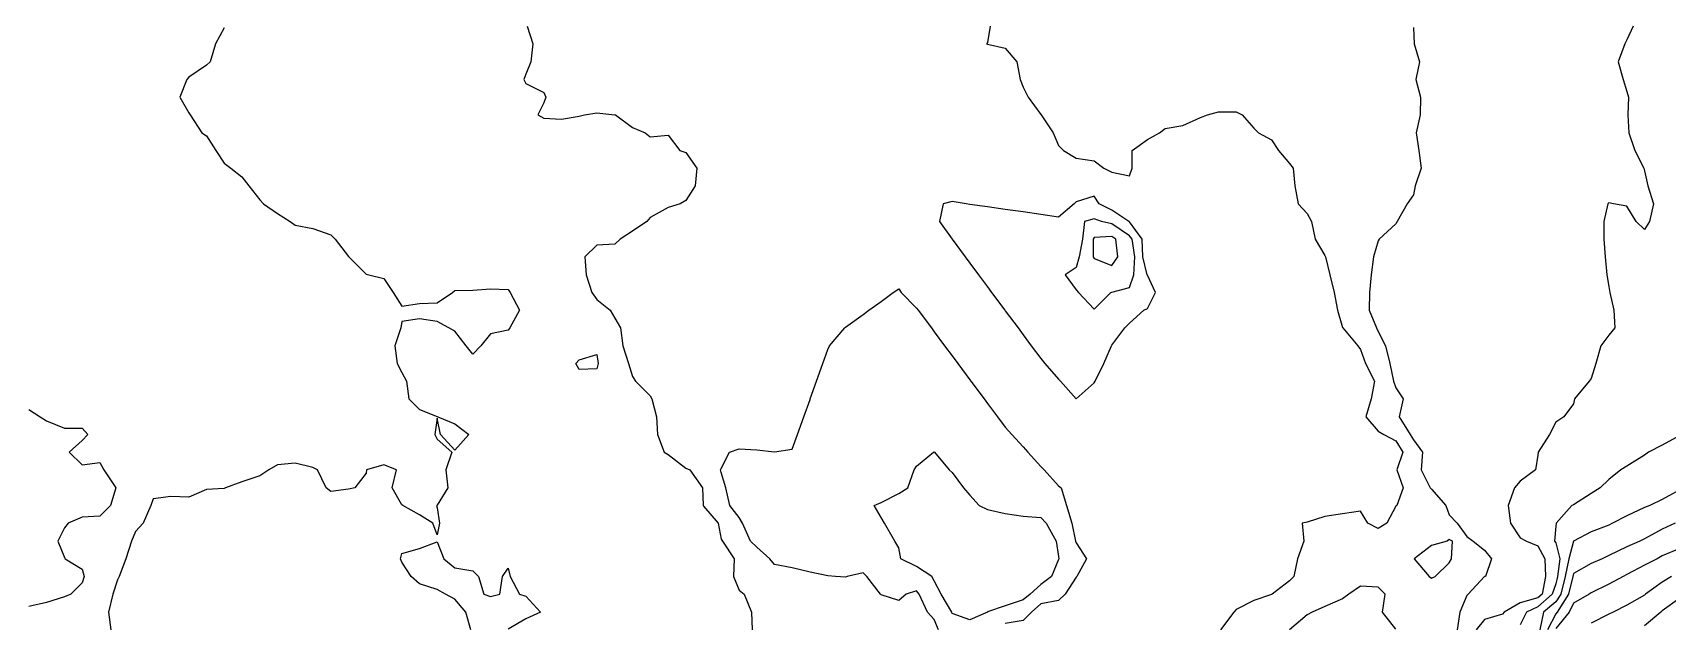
# Model space of a CAD drawing. Header units: metres. Extents: x 2681030 to 2681330, y 1246000 to 1246290.
# Drawn here: x 2681260.36 to 2681306.39, y 1246059.99 to 1246076.57 of the extents above; entities that cross this region are included whole.
import ezdxf

# ---------------------------------------------------------------- set-up
doc = ezdxf.new("R2010")
doc.units = ezdxf.units.M
doc.layers.add('BASIS_HOEHENLINIEN', color=8, linetype='Continuous')

msp = doc.modelspace()

# ---------------------------------------------------------------- linework, layer by layer
at = {"layer": 'BASIS_HOEHENLINIEN'}
for points in [[(2681265.75, 1246076.699, 439.5), (2681265.501, 1246076.25, 439.5), (2681265.352, 1246075.75, 439.5), (2681265.25, 1246075.655, 439.5), (2681264.75, 1246075.316, 439.5), (2681264.7, 1246075.25, 439.5), (2681264.502, 1246074.75, 439.5), (2681264.75, 1246074.314, 439.5), (2681264.791, 1246074.25, 439.5), (2681265.119, 1246073.75, 439.5), (2681265.25, 1246073.666, 439.5), (2681265.511, 1246073.25, 439.5), (2681265.75, 1246072.896, 439.5), (2681265.937, 1246072.75, 439.5), (2681266.25, 1246072.508, 439.5), (2681266.447, 1246072.25, 439.5), (2681266.75, 1246071.859, 439.5), (2681266.86, 1246071.75, 439.5), (2681267.25, 1246071.475, 439.5), (2681267.613, 1246071.25, 439.5), (2681267.75, 1246071.142, 439.5), (2681268.25, 1246071.053, 439.5), (2681268.75, 1246070.877, 439.5), (2681268.876, 1246070.75, 439.5), (2681269.25, 1246070.264, 439.5), (2681269.26, 1246070.25, 439.5), (2681269.75, 1246069.762, 439.5), (2681269.82, 1246069.75, 439.5), (2681270.25, 1246069.647, 439.5), (2681270.511, 1246069.25, 439.5), (2681270.75, 1246068.86, 439.5), (2681271.25, 1246068.938, 439.5), (2681271.75, 1246068.96, 439.5), (2681272.184, 1246069.25, 439.5), (2681272.25, 1246069.301, 439.5), (2681272.75, 1246069.313, 439.5), (2681273.25, 1246069.356, 439.5), (2681273.75, 1246069.334, 439.5), (2681273.803, 1246069.25, 439.5), (2681274.068, 1246068.75, 439.5), (2681273.795, 1246068.25, 439.5), (2681273.75, 1246068.186, 439.5), (2681273.25, 1246068.088, 439.5), (2681272.979, 1246067.75, 439.5), (2681272.75, 1246067.51, 439.5), (2681272.564, 1246067.75, 439.5), (2681272.25, 1246068.157, 439.5), (2681272.074, 1246068.25, 439.5), (2681271.75, 1246068.437, 439.5), (2681271.25, 1246068.509, 439.5), (2681270.75, 1246068.436, 439.5), (2681270.723, 1246068.25, 439.5), (2681270.556, 1246067.75, 439.5), (2681270.624, 1246067.25, 439.5), (2681270.75, 1246066.999, 439.5), (2681270.885, 1246066.75, 439.5), (2681270.948, 1246066.25, 439.5), (2681271.25, 1246065.95, 439.5), (2681271.75, 1246065.756, 439.5), (2681271.765, 1246065.75, 439.5), (2681272.25, 1246065.549, 439.5), (2681272.638, 1246065.25, 439.5), (2681272.25, 1246064.812, 439.5), (2681271.842, 1246065.25, 439.5), (2681271.75, 1246065.707, 439.5), (2681271.68, 1246065.25, 439.5), (2681271.75, 1246065.12, 439.5), (2681272.159, 1246064.75, 439.5), (2681271.991, 1246064.25, 439.5), (2681272.048, 1246063.75, 439.5), (2681271.75, 1246063.261, 439.5), (2681271.729, 1246063.25, 439.5), (2681271.75, 1246063.189, 439.5), (2681271.817, 1246062.75, 439.5), (2681271.75, 1246062.423, 439.5), (2681271.623, 1246062.75, 439.5), (2681271.25, 1246062.991, 439.5), (2681270.777, 1246063.25, 439.5), (2681270.75, 1246063.266, 439.5), (2681270.477, 1246063.75, 439.5), (2681270.603, 1246064.25, 439.5), (2681270.25, 1246064.396, 439.5), (2681269.762, 1246064.25, 439.5), (2681269.75, 1246064.165, 439.5), (2681269.428, 1246063.75, 439.5), (2681269.25, 1246063.708, 439.5), (2681268.75, 1246063.645, 439.5), (2681268.623, 1246063.75, 439.5), (2681268.378, 1246064.25, 439.5), (2681268.25, 1246064.316, 439.5), (2681267.75, 1246064.44, 439.5), (2681267.25, 1246064.397, 439.5), (2681267.01, 1246064.25, 439.5), (2681266.75, 1246064.09, 439.5), (2681266.25, 1246063.915, 439.5), (2681265.791, 1246063.75, 439.5), (2681265.75, 1246063.733, 439.5), (2681265.25, 1246063.699, 439.5), (2681264.75, 1246063.481, 439.5), (2681264.25, 1246063.5, 439.5), (2681263.75, 1246063.436, 439.5), (2681263.686, 1246063.25, 439.5), (2681263.466, 1246062.75, 439.5), (2681263.25, 1246062.515, 439.5), (2681263.138, 1246062.25, 439.5), (2681262.983, 1246061.75, 439.5), (2681262.793, 1246061.25, 439.5), (2681262.75, 1246061.157, 439.5), (2681262.612, 1246060.75, 439.5), (2681262.493, 1246060.25, 439.5), (2681262.557, 1246059.75, 439.5)], [(2681274.284, 1246076.75, 439), (2681274.443, 1246076.25, 439), (2681274.389, 1246075.75, 439), (2681274.25, 1246075.402, 439), (2681274.193, 1246075.25, 439), (2681274.25, 1246075.137, 439), (2681274.75, 1246074.883, 439), (2681274.805, 1246074.75, 439), (2681274.75, 1246074.592, 439), (2681274.587, 1246074.25, 439), (2681274.75, 1246074.163, 439), (2681275.25, 1246074.128, 439), (2681275.75, 1246074.218, 439), (2681275.895, 1246074.25, 439), (2681276.25, 1246074.305, 439), (2681276.75, 1246074.256, 439), (2681276.772, 1246074.25, 439), (2681277.25, 1246073.893, 439), (2681277.607, 1246073.75, 439), (2681277.75, 1246073.637, 439), (2681278.25, 1246073.685, 439), (2681278.584, 1246073.25, 439), (2681278.75, 1246073.19, 439), (2681279.063, 1246072.75, 439), (2681279.012, 1246072.25, 439), (2681278.75, 1246071.837, 439), (2681278.591, 1246071.75, 439), (2681278.25, 1246071.643, 439), (2681277.75, 1246071.36, 439), (2681277.651, 1246071.25, 439), (2681277.25, 1246070.972, 439), (2681276.902, 1246070.75, 439), (2681276.75, 1246070.614, 439), (2681276.25, 1246070.585, 439), (2681275.904, 1246070.25, 439), (2681275.947, 1246069.75, 439), (2681276.107, 1246069.25, 439), (2681276.25, 1246069.053, 439), (2681276.624, 1246068.75, 439), (2681276.75, 1246068.524, 439), (2681276.91, 1246068.25, 439), (2681276.977, 1246067.75, 439), (2681277.141, 1246067.25, 439), (2681277.25, 1246066.883, 439), (2681277.338, 1246066.75, 439), (2681277.75, 1246066.341, 439), (2681277.796, 1246066.25, 439), (2681277.925, 1246065.75, 439), (2681277.951, 1246065.25, 439), (2681278.142, 1246064.75, 439), (2681278.25, 1246064.685, 439), (2681278.75, 1246064.298, 439), (2681278.868, 1246064.25, 439), (2681279.218, 1246063.75, 439), (2681279.242, 1246063.25, 439), (2681279.25, 1246063.233, 439), (2681279.666, 1246062.75, 439), (2681279.75, 1246062.306, 439), (2681279.783, 1246062.25, 439), (2681280.117, 1246061.75, 439), (2681280.094, 1246061.25, 439), (2681280.25, 1246060.867, 439), (2681280.398, 1246060.75, 439), (2681280.606, 1246060.25, 439), (2681280.618, 1246059.75, 439)], [(2681287.321, 1246076.75, 438.5), (2681287.25, 1246076.287, 438.5), (2681287.221, 1246076.25, 438.5), (2681287.25, 1246076.241, 438.5), (2681287.75, 1246076.13, 438.5), (2681288.079, 1246075.75, 438.5), (2681288.169, 1246075.25, 438.5), (2681288.25, 1246075.032, 438.5), (2681288.396, 1246074.75, 438.5), (2681288.75, 1246074.258, 438.5), (2681288.758, 1246074.25, 438.5), (2681289.095, 1246073.75, 438.5), (2681289.25, 1246073.39, 438.5), (2681289.385, 1246073.25, 438.5), (2681289.75, 1246073.031, 438.5), (2681290.25, 1246072.958, 438.5), (2681290.527, 1246072.75, 438.5), (2681290.75, 1246072.637, 438.5), (2681291.25, 1246072.532, 438.5), (2681291.327, 1246072.75, 438.5), (2681291.325, 1246073.25, 438.5), (2681291.75, 1246073.56, 438.5), (2681292.095, 1246073.75, 438.5), (2681292.25, 1246073.866, 438.5), (2681292.75, 1246073.951, 438.5), (2681293.25, 1246074.175, 438.5), (2681293.447, 1246074.25, 438.5), (2681293.75, 1246074.339, 438.5), (2681294.25, 1246074.338, 438.5), (2681294.416, 1246074.25, 438.5), (2681294.75, 1246073.877, 438.5), (2681294.883, 1246073.75, 438.5), (2681295.25, 1246073.553, 438.5), (2681295.444, 1246073.25, 438.5), (2681295.75, 1246072.878, 438.5), (2681295.853, 1246072.75, 438.5), (2681295.903, 1246072.25, 438.5), (2681295.996, 1246071.75, 438.5), (2681296.25, 1246071.472, 438.5), (2681296.371, 1246071.25, 438.5), (2681296.476, 1246070.75, 438.5), (2681296.75, 1246070.294, 438.5), (2681296.769, 1246070.25, 438.5), (2681296.887, 1246069.75, 438.5), (2681297.009, 1246069.25, 438.5), (2681297.103, 1246068.75, 438.5), (2681297.25, 1246068.263, 438.5), (2681297.253, 1246068.25, 438.5), (2681297.676, 1246067.75, 438.5), (2681297.75, 1246067.646, 438.5), (2681297.895, 1246067.25, 438.5), (2681298.149, 1246066.75, 438.5), (2681298.053, 1246066.25, 438.5), (2681297.905, 1246065.75, 438.5), (2681298.25, 1246065.348, 438.5), (2681298.408, 1246065.25, 438.5), (2681298.75, 1246065.071, 438.5), (2681298.95, 1246064.75, 438.5), (2681298.779, 1246064.25, 438.5), (2681298.957, 1246063.75, 438.5), (2681298.772, 1246063.25, 438.5), (2681298.75, 1246063.232, 438.5), (2681298.497, 1246062.75, 438.5), (2681298.25, 1246062.606, 438.5), (2681297.956, 1246062.75, 438.5), (2681297.75, 1246063.092, 438.5), (2681297.25, 1246063.02, 438.5), (2681296.75, 1246062.936, 438.5), (2681296.25, 1246062.779, 438.5), (2681296.109, 1246062.75, 438.5), (2681296.154, 1246062.25, 438.5), (2681295.975, 1246061.75, 438.5), (2681295.877, 1246061.25, 438.5), (2681295.75, 1246061.125, 438.5), (2681295.265, 1246060.75, 438.5), (2681295.25, 1246060.74, 438.5), (2681294.75, 1246060.573, 438.5), (2681294.25, 1246060.324, 438.5), (2681294.188, 1246060.25, 438.5), (2681293.813, 1246059.75, 438.5)], [(2681299.25, 1246076.712, 438), (2681299.266, 1246076.25, 438), (2681299.413, 1246075.75, 438), (2681299.312, 1246075.25, 438), (2681299.441, 1246074.75, 438), (2681299.431, 1246074.25, 438), (2681299.322, 1246073.75, 438), (2681299.4, 1246073.25, 438), (2681299.46, 1246072.75, 438), (2681299.292, 1246072.25, 438), (2681299.25, 1246071.999, 438), (2681299.072, 1246071.75, 438), (2681298.788, 1246071.25, 438), (2681298.75, 1246071.185, 438), (2681298.279, 1246070.75, 438), (2681298.25, 1246070.709, 438), (2681298.119, 1246070.25, 438), (2681298.054, 1246069.75, 438), (2681298.009, 1246069.25, 438), (2681298, 1246068.75, 438), (2681298.208, 1246068.25, 438), (2681298.25, 1246068.153, 438), (2681298.456, 1246067.75, 438), (2681298.575, 1246067.25, 438), (2681298.682, 1246066.75, 438), (2681298.75, 1246066.568, 438), (2681298.955, 1246066.25, 438), (2681298.844, 1246065.75, 438), (2681299.148, 1246065.25, 438), (2681299.25, 1246065.099, 438), (2681299.497, 1246064.75, 438), (2681299.466, 1246064.25, 438), (2681299.714, 1246063.75, 438), (2681299.75, 1246063.711, 438), (2681300.158, 1246063.25, 438), (2681300.25, 1246062.991, 438), (2681300.475, 1246062.75, 438), (2681300.75, 1246062.374, 438), (2681300.928, 1246062.25, 438), (2681301.25, 1246061.993, 438), (2681301.44, 1246061.75, 438), (2681301.272, 1246061.25, 438), (2681301.25, 1246061.246, 438), (2681300.786, 1246060.75, 438), (2681300.75, 1246060.717, 438), (2681300.552, 1246060.25, 438), (2681300.476, 1246059.75, 438)], [(2681305.437, 1246076.75, 437.5), (2681305.25, 1246076.364, 437.5), (2681305.195, 1246076.25, 437.5), (2681305.013, 1246075.75, 437.5), (2681305.153, 1246075.25, 437.5), (2681305.25, 1246074.913, 437.5), (2681305.297, 1246074.75, 437.5), (2681305.286, 1246074.25, 437.5), (2681305.311, 1246073.75, 437.5), (2681305.479, 1246073.25, 437.5), (2681305.734, 1246072.75, 437.5), (2681305.75, 1246072.675, 437.5), (2681305.842, 1246072.25, 437.5), (2681306.003, 1246071.75, 437.5), (2681305.89, 1246071.25, 437.5), (2681305.75, 1246071.027, 437.5), (2681305.516, 1246071.25, 437.5), (2681305.25, 1246071.684, 437.5), (2681304.875, 1246071.75, 437.5), (2681304.75, 1246071.774, 437.5), (2681304.72, 1246071.75, 437.5), (2681304.611, 1246071.25, 437.5), (2681304.603, 1246070.75, 437.5), (2681304.648, 1246070.25, 437.5), (2681304.692, 1246069.75, 437.5), (2681304.75, 1246069.42, 437.5), (2681304.777, 1246069.25, 437.5), (2681304.884, 1246068.75, 437.5), (2681304.919, 1246068.25, 437.5), (2681304.75, 1246068.051, 437.5), (2681304.52, 1246067.75, 437.5), (2681304.378, 1246067.25, 437.5), (2681304.25, 1246066.827, 437.5), (2681304.189, 1246066.75, 437.5), (2681303.784, 1246066.25, 437.5), (2681303.75, 1246066.118, 437.5), (2681303.481, 1246065.75, 437.5), (2681303.25, 1246065.599, 437.5), (2681303.08, 1246065.25, 437.5), (2681302.758, 1246064.75, 437.5), (2681302.75, 1246064.667, 437.5), (2681302.682, 1246064.25, 437.5), (2681302.25, 1246063.934, 437.5), (2681302.086, 1246063.75, 437.5), (2681301.908, 1246063.25, 437.5), (2681301.98, 1246062.75, 437.5), (2681302.25, 1246062.339, 437.5), (2681302.433, 1246062.25, 437.5), (2681302.75, 1246062.117, 437.5), (2681302.944, 1246061.75, 437.5), (2681302.961, 1246061.25, 437.5), (2681302.868, 1246060.75, 437.5), (2681302.75, 1246060.647, 437.5), (2681302.25, 1246060.513, 437.5), (2681301.803, 1246060.25, 437.5), (2681301.75, 1246060.19, 437.5), (2681301.25, 1246060.039, 437.5), (2681301.013, 1246059.75, 437.5)], [(2681290.25, 1246066.706, 438.5), (2681290.278, 1246066.75, 438.5), (2681290.522, 1246067.25, 438.5), (2681290.742, 1246067.75, 438.5), (2681290.75, 1246067.767, 438.5), (2681291.119, 1246068.25, 438.5), (2681291.25, 1246068.384, 438.5), (2681291.655, 1246068.75, 438.5), (2681291.75, 1246068.803, 438.5), (2681291.981, 1246069.25, 438.5), (2681291.75, 1246069.736, 438.5), (2681291.745, 1246069.75, 438.5), (2681291.626, 1246070.25, 438.5), (2681291.608, 1246070.75, 438.5), (2681291.25, 1246071.236, 438.5), (2681291.229, 1246071.25, 438.5), (2681290.75, 1246071.567, 438.5), (2681290.39, 1246071.75, 438.5), (2681290.25, 1246071.967, 438.5), (2681289.75, 1246071.805, 438.5), (2681289.691, 1246071.75, 438.5), (2681289.25, 1246071.375, 438.5), (2681288.75, 1246071.447, 438.5), (2681288.25, 1246071.519, 438.5), (2681287.75, 1246071.591, 438.5), (2681287.25, 1246071.663, 438.5), (2681286.75, 1246071.728, 438.5), (2681286.646, 1246071.75, 438.5), (2681286.25, 1246071.808, 438.5), (2681285.995, 1246071.75, 438.5), (2681285.9, 1246071.25, 438.5), (2681286.25, 1246070.75, 438.5), (2681286.25, 1246070.75, 438.5), (2681286.621, 1246070.25, 438.5), (2681286.75, 1246070.077, 438.5), (2681286.993, 1246069.75, 438.5), (2681287.25, 1246069.405, 438.5), (2681287.365, 1246069.25, 438.5), (2681287.737, 1246068.75, 438.5), (2681287.75, 1246068.732, 438.5), (2681288.108, 1246068.25, 438.5), (2681288.25, 1246068.059, 438.5), (2681288.48, 1246067.75, 438.5), (2681288.75, 1246067.387, 438.5), (2681288.86, 1246067.25, 438.5), (2681289.25, 1246066.808, 438.5), (2681289.302, 1246066.75, 438.5), (2681289.75, 1246066.259, 438.5), (2681290.25, 1246066.706, 438.5)], [(2681290.25, 1246068.776, 438), (2681290.723, 1246069.25, 438), (2681290.75, 1246069.256, 438), (2681291.25, 1246069.391, 438), (2681291.365, 1246069.75, 438), (2681291.395, 1246070.25, 438), (2681291.323, 1246070.75, 438), (2681291.25, 1246070.849, 438), (2681290.75, 1246071.181, 438), (2681290.457, 1246071.25, 438), (2681290.25, 1246071.321, 438), (2681289.981, 1246071.25, 438), (2681289.923, 1246070.75, 438), (2681289.827, 1246070.25, 438), (2681289.75, 1246069.951, 438), (2681289.434, 1246069.75, 438), (2681289.75, 1246069.325, 438), (2681289.807, 1246069.25, 438), (2681290.25, 1246068.776, 438)], [(2681290.75, 1246070.005, 437.5), (2681290.923, 1246070.25, 437.5), (2681290.86, 1246070.75, 437.5), (2681290.75, 1246070.825, 437.5), (2681290.25, 1246070.798, 437.5), (2681290.222, 1246070.75, 437.5), (2681290.228, 1246070.25, 437.5), (2681290.25, 1246070.211, 437.5), (2681290.75, 1246070.005, 437.5)], [(2681285.87, 1246059.75, 439), (2681285.75, 1246060.04, 439), (2681285.562, 1246060.25, 439), (2681285.327, 1246060.75, 439), (2681285.25, 1246060.844, 439), (2681284.96, 1246060.75, 439), (2681284.75, 1246060.577, 439), (2681284.25, 1246060.733, 439), (2681284.233, 1246060.75, 439), (2681283.847, 1246061.25, 439), (2681283.75, 1246061.351, 439), (2681283.297, 1246061.25, 439), (2681283.25, 1246061.233, 439), (2681282.963, 1246061.25, 439), (2681282.75, 1246061.272, 439), (2681282.25, 1246061.374, 439), (2681281.75, 1246061.498, 439), (2681281.25, 1246061.588, 439), (2681281.115, 1246061.75, 439), (2681280.75, 1246062.075, 439), (2681280.569, 1246062.25, 439), (2681280.35, 1246062.75, 439), (2681280.25, 1246062.908, 439), (2681279.989, 1246063.25, 439), (2681279.876, 1246063.75, 439), (2681279.75, 1246064.184, 439), (2681279.728, 1246064.25, 439), (2681279.75, 1246064.294, 439), (2681279.984, 1246064.75, 439), (2681280.25, 1246064.843, 439), (2681280.75, 1246064.818, 439), (2681281.25, 1246064.758, 439), (2681281.75, 1246064.833, 439), (2681281.899, 1246065.25, 439), (2681282.077, 1246065.75, 439), (2681282.25, 1246066.236, 439), (2681282.255, 1246066.25, 439), (2681282.433, 1246066.75, 439), (2681282.611, 1246067.25, 439), (2681282.75, 1246067.64, 439), (2681282.8, 1246067.75, 439), (2681283.227, 1246068.25, 439), (2681283.25, 1246068.269, 439), (2681283.75, 1246068.634, 439), (2681283.909, 1246068.75, 439), (2681284.25, 1246068.999, 439), (2681284.593, 1246069.25, 439), (2681284.75, 1246069.355, 439), (2681284.819, 1246069.25, 439), (2681285.25, 1246068.812, 439), (2681285.296, 1246068.75, 439), (2681285.668, 1246068.25, 439), (2681285.75, 1246068.139, 439), (2681286.039, 1246067.75, 439), (2681286.25, 1246067.467, 439), (2681286.411, 1246067.25, 439), (2681286.75, 1246066.794, 439), (2681286.783, 1246066.75, 439), (2681287.155, 1246066.25, 439), (2681287.25, 1246066.122, 439), (2681287.526, 1246065.75, 439), (2681287.75, 1246065.459, 439), (2681287.93, 1246065.25, 439), (2681288.25, 1246064.899, 439), (2681288.385, 1246064.75, 439), (2681288.75, 1246064.35, 439), (2681288.841, 1246064.25, 439), (2681289.25, 1246063.801, 439), (2681289.321, 1246063.75, 439), (2681289.472, 1246063.25, 439), (2681289.621, 1246062.75, 439), (2681289.726, 1246062.25, 439), (2681289.75, 1246062.196, 439), (2681290.04, 1246061.75, 439), (2681289.764, 1246061.25, 439), (2681289.75, 1246061.235, 439), (2681289.44, 1246060.75, 439), (2681289.25, 1246060.572, 439), (2681288.75, 1246060.477, 439), (2681288.485, 1246060.25, 439), (2681288.25, 1246060.009, 439), (2681287.75, 1246059.93, 439)], [(2681276.279, 1246067.25, 439.5), (2681276.25, 1246067.098, 439.5), (2681275.75, 1246067.077, 439.5), (2681275.656, 1246067.25, 439.5), (2681275.75, 1246067.35, 439.5), (2681276.25, 1246067.505, 439.5), (2681276.279, 1246067.25, 439.5)], [(2681260.25, 1246065.958, 440), (2681260.568, 1246065.75, 440), (2681260.75, 1246065.638, 440), (2681261.25, 1246065.429, 440), (2681261.75, 1246065.431, 440), (2681261.913, 1246065.25, 440), (2681261.75, 1246065.077, 440), (2681261.383, 1246064.75, 440), (2681261.75, 1246064.392, 440), (2681262.25, 1246064.459, 440), (2681262.365, 1246064.25, 440), (2681262.694, 1246063.75, 440), (2681262.55, 1246063.25, 440), (2681262.25, 1246062.954, 440), (2681261.75, 1246062.924, 440), (2681261.354, 1246062.75, 440), (2681261.25, 1246062.624, 440), (2681261.062, 1246062.25, 440), (2681261.25, 1246061.781, 440), (2681261.268, 1246061.75, 440), (2681261.75, 1246061.459, 440), (2681261.809, 1246061.25, 440), (2681261.75, 1246061.074, 440), (2681261.431, 1246060.75, 440), (2681261.25, 1246060.677, 440), (2681260.75, 1246060.519, 440), (2681260.25, 1246060.405, 440)], [(2681306.75, 1246065.22, 437), (2681306.25, 1246064.949, 437), (2681305.864, 1246064.75, 437), (2681305.75, 1246064.671, 437), (2681305.25, 1246064.354, 437), (2681305.084, 1246064.25, 437), (2681304.75, 1246063.98, 437), (2681304.5, 1246063.75, 437), (2681304.25, 1246063.584, 437), (2681303.75, 1246063.27, 437), (2681303.707, 1246063.25, 437), (2681303.262, 1246062.75, 437), (2681303.25, 1246062.671, 437), (2681303.22, 1246062.25, 437), (2681303.25, 1246062.195, 437), (2681303.366, 1246061.75, 437), (2681303.3, 1246061.25, 437), (2681303.25, 1246061.046, 437), (2681303.154, 1246060.75, 437), (2681302.75, 1246060.397, 437), (2681302.425, 1246060.25, 437), (2681302.25, 1246059.888, 437)], [(2681287.245, 1246060.25, 439.5), (2681286.75, 1246060.034, 439.5), (2681286.25, 1246060.212, 439.5), (2681286.239, 1246060.25, 439.5), (2681285.941, 1246060.75, 439.5), (2681285.75, 1246061.124, 439.5), (2681285.682, 1246061.25, 439.5), (2681285.25, 1246061.536, 439.5), (2681284.812, 1246061.75, 439.5), (2681284.75, 1246062.06, 439.5), (2681284.639, 1246062.25, 439.5), (2681284.346, 1246062.75, 439.5), (2681284.25, 1246062.913, 439.5), (2681284.052, 1246063.25, 439.5), (2681284.25, 1246063.332, 439.5), (2681284.75, 1246063.585, 439.5), (2681285.008, 1246063.75, 439.5), (2681285.187, 1246064.25, 439.5), (2681285.25, 1246064.355, 439.5), (2681285.726, 1246064.75, 439.5), (2681285.75, 1246064.764, 439.5), (2681285.76, 1246064.75, 439.5), (2681286.164, 1246064.25, 439.5), (2681286.25, 1246064.184, 439.5), (2681286.576, 1246063.75, 439.5), (2681286.75, 1246063.538, 439.5), (2681287.013, 1246063.25, 439.5), (2681287.25, 1246063.141, 439.5), (2681287.75, 1246063.024, 439.5), (2681288.25, 1246062.95, 439.5), (2681288.75, 1246062.911, 439.5), (2681288.896, 1246062.75, 439.5), (2681289.178, 1246062.25, 439.5), (2681289.25, 1246061.812, 439.5), (2681289.256, 1246061.75, 439.5), (2681289.25, 1246061.731, 439.5), (2681289.046, 1246061.25, 439.5), (2681288.75, 1246061.027, 439.5), (2681288.448, 1246060.75, 439.5), (2681288.25, 1246060.596, 439.5), (2681287.75, 1246060.428, 439.5), (2681287.25, 1246060.255, 439.5), (2681287.245, 1246060.25, 439.5)], [(2681306.75, 1246063.692, 436.5), (2681306.25, 1246063.421, 436.5), (2681305.899, 1246063.25, 436.5), (2681305.75, 1246063.196, 436.5), (2681305.25, 1246062.96, 436.5), (2681304.848, 1246062.75, 436.5), (2681304.75, 1246062.699, 436.5), (2681304.25, 1246062.506, 436.5), (2681303.756, 1246062.25, 436.5), (2681303.75, 1246062.247, 436.5), (2681303.622, 1246061.75, 436.5), (2681303.514, 1246061.25, 436.5), (2681303.395, 1246060.75, 436.5), (2681303.25, 1246060.535, 436.5), (2681302.909, 1246060.25, 436.5), (2681302.806, 1246059.75, 436.5)], [(2681306.616, 1246062.75, 436), (2681306.25, 1246062.579, 436), (2681305.75, 1246062.313, 436), (2681305.618, 1246062.25, 436), (2681305.25, 1246062.084, 436), (2681304.75, 1246061.839, 436), (2681304.564, 1246061.75, 436), (2681304.25, 1246061.614, 436), (2681303.75, 1246061.332, 436), (2681303.729, 1246061.25, 436), (2681303.613, 1246060.75, 436), (2681303.292, 1246060.25, 436), (2681303.25, 1246060.199, 436), (2681303.018, 1246059.75, 436)], [(2681272.697, 1246059.75, 439.5), (2681272.56, 1246060.25, 439.5), (2681272.25, 1246060.616, 439.5), (2681271.985, 1246060.75, 439.5), (2681271.75, 1246060.886, 439.5), (2681271.25, 1246061.044, 439.5), (2681271.016, 1246061.25, 439.5), (2681270.75, 1246061.652, 439.5), (2681270.717, 1246061.75, 439.5), (2681270.75, 1246061.897, 439.5), (2681271.25, 1246062.042, 439.5), (2681271.75, 1246062.224, 439.5), (2681271.936, 1246061.75, 439.5), (2681272.25, 1246061.492, 439.5), (2681272.75, 1246061.413, 439.5), (2681272.917, 1246061.25, 439.5), (2681273.066, 1246060.75, 439.5), (2681273.25, 1246060.688, 439.5), (2681273.515, 1246060.75, 439.5), (2681273.591, 1246061.25, 439.5), (2681273.75, 1246061.488, 439.5), (2681273.809, 1246061.25, 439.5), (2681274.066, 1246060.75, 439.5), (2681274.25, 1246060.694, 439.5), (2681274.661, 1246060.25, 439.5), (2681274.25, 1246060.061, 439.5), (2681273.75, 1246059.768, 439.5)], [(2681299.75, 1246061.202, 438), (2681299.857, 1246061.25, 438), (2681300.25, 1246061.636, 438), (2681300.314, 1246061.75, 438), (2681300.342, 1246062.25, 438), (2681300.25, 1246062.291, 438), (2681300.198, 1246062.25, 438), (2681299.75, 1246062.12, 438), (2681299.269, 1246061.75, 438), (2681299.683, 1246061.25, 438), (2681299.75, 1246061.202, 438)], [(2681306.75, 1246062.042, 435.5), (2681306.25, 1246061.83, 435.5), (2681306.11, 1246061.75, 435.5), (2681305.75, 1246061.567, 435.5), (2681305.25, 1246061.303, 435.5), (2681305.148, 1246061.25, 435.5), (2681304.75, 1246061.033, 435.5), (2681304.25, 1246060.794, 435.5), (2681304.191, 1246060.75, 435.5), (2681303.75, 1246060.495, 435.5), (2681303.629, 1246060.25, 435.5), (2681303.25, 1246059.789, 435.5)], [(2681306.508, 1246061.25, 435), (2681306.25, 1246061.092, 435), (2681305.782, 1246060.75, 435), (2681305.75, 1246060.726, 435), (2681305.25, 1246060.439, 435), (2681304.872, 1246060.25, 435), (2681304.75, 1246060.19, 435), (2681304.25, 1246059.936, 435)], [(2681298.75, 1246059.764, 438), (2681298.369, 1246060.25, 438), (2681298.444, 1246060.75, 438), (2681298.25, 1246060.946, 438), (2681297.75, 1246060.976, 438), (2681297.427, 1246060.75, 438), (2681297.25, 1246060.617, 438), (2681296.75, 1246060.408, 438), (2681296.392, 1246060.25, 438), (2681296.25, 1246060.17, 438), (2681295.758, 1246059.75, 438)], [(2681306.75, 1246060.641, 434.5), (2681306.25, 1246060.281, 434.5), (2681306.21, 1246060.25, 434.5), (2681305.75, 1246059.861, 434.5)]]:
    msp.add_polyline3d(points, dxfattribs=at)

doc.saveas('drawing.dxf')
